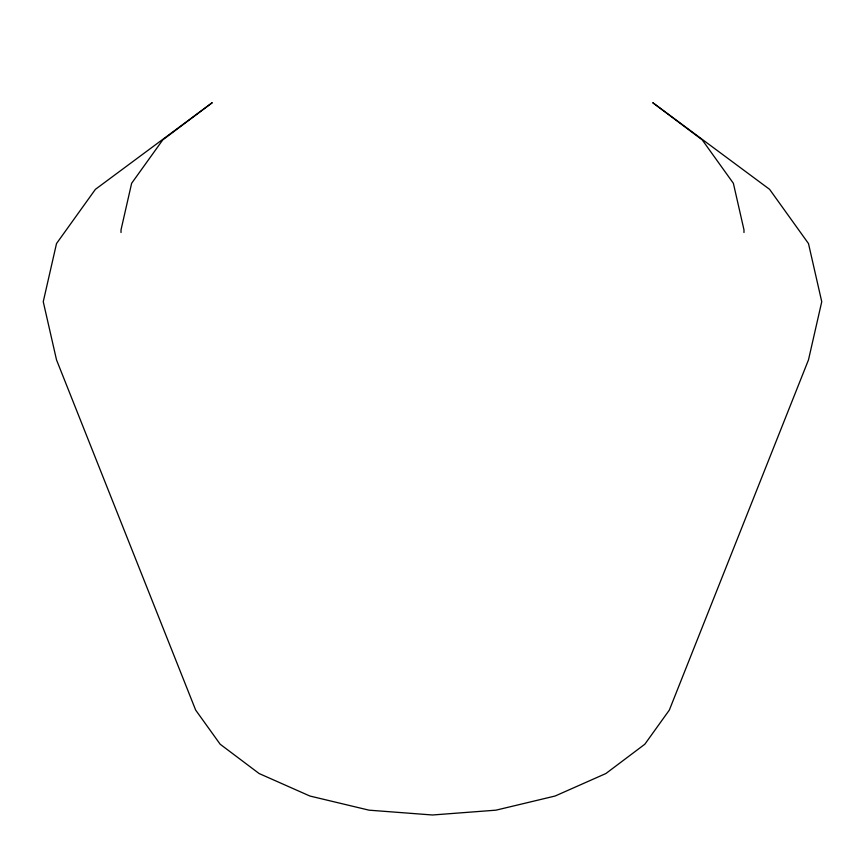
<?xml version="1.0" encoding="UTF-8"?>
<svg xmlns="http://www.w3.org/2000/svg" width="865" height="865" viewBox="0 0 865 865"><rect width="100%" height="100%" fill="white"/><g stroke="black" fill="none" stroke-linecap="round" stroke-linejoin="round"><path stroke-width="1.3" d="M743.976 232.523L743.976 229.831L733.369 183.294L702.25 139.914L652.751 102.675L769.601 189.349L808.483 243.552L821.75 301.712L808.483 359.883L669.337 710.079L644.847 744.214L605.878 773.537L555.103 796.027L495.959 810.17L432.5 814.992L369.041 810.17L309.897 796.027L259.122 773.537L220.153 744.214L195.663 710.079L56.517 359.883L43.25 301.712L56.517 243.552L95.399 189.349L212.249 102.675L162.75 139.914L131.631 183.294L121.024 229.831L121.024 232.523"/></g></svg>
